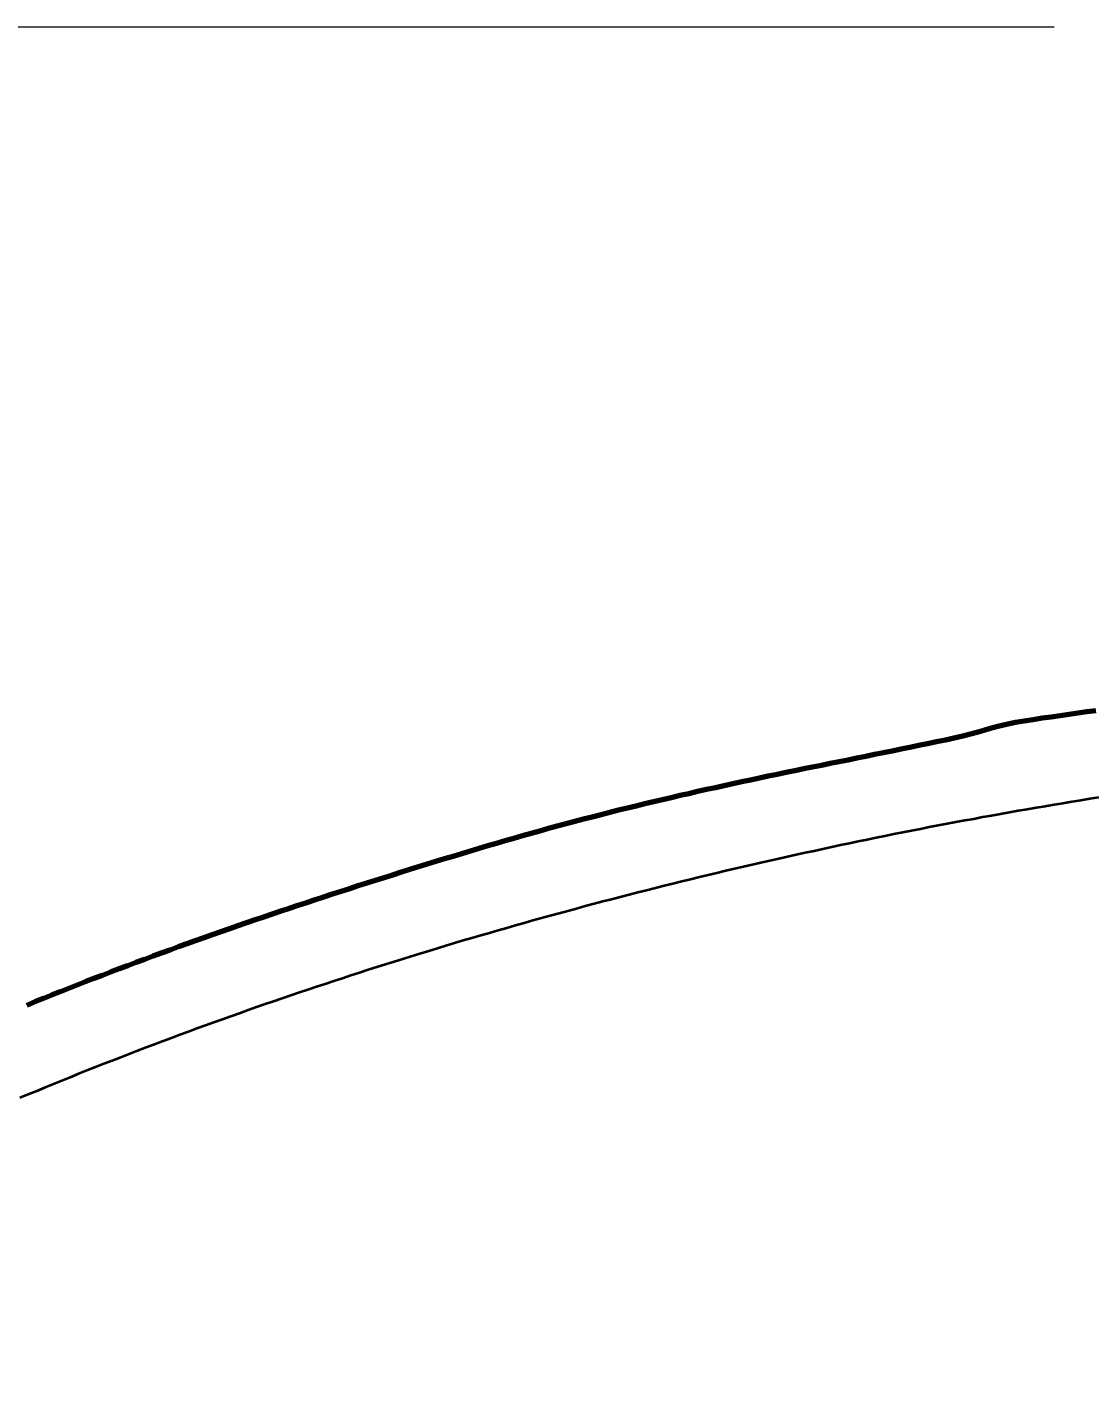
# Model space of a CAD drawing. Header units: millimetres. Extents: x 0 to 1554, y 0 to 420.
# Drawn here: x 94.97 to 106.86, y 348.84 to 364.03 of the extents above; entities that cross this region are included whole.
import ezdxf

# ---------------------------------------------------------------- set-up
doc = ezdxf.new("R2010")
doc.units = ezdxf.units.MM
doc.linetypes.add('IRAM-E-TRAZOS', pattern=[5, 4, -1])
for name, color, linetype, lineweight in [('01-VISIBLE', 7, 'CONTINUOUS', 70), ('02-OCULTA', 4, 'IRAM-E-TRAZOS', 35), ('04-COTA', 3, 'CONTINUOUS', 18)]:
    doc.layers.add(name, color=color, linetype=linetype, lineweight=lineweight)
doc.styles.add('ISO3098', font='isocpeur.ttf')
doc.dimstyles.new('FLAMA-IRAM', dxfattribs={"dimtxt": 3.5, "dimasz": 3.5, "dimexe": 2, "dimexo": 1.5, "dimgap": 1, "dimtad": 1, "dimdec": 1, "dimtxsty": 'ISO3098', "dimblk": 'IRAM_FLECHA', "dimblk1": 'IRAM_FLECHA', "dimblk2": 'IRAM_FLECHA', "dimcen": 2.5, "dimclrd": 256, "dimclre": 256, "dimclrt": 256, "dimazin": 3, "dimtfac": 1, "dimtmove": 0, "dimatfit": 3, "dimlwd": 18, "dimlwe": 18})

# ---------------------------------------------------------------- blocks, each defined once
blk = doc.blocks.new('IRAM_FLECHA')
blk.add_solid([(0, 0), (-1, 0.125), (-1, -0.125)])

msp = doc.modelspace()

# ---------------------------------------------------------------- linework, layer by layer
at = {"layer": '01-VISIBLE'}
msp.add_lwpolyline([(94.966, 353.095), (95.059, 353.133), (95.153, 353.171), (95.246, 353.209), (95.34, 353.246), (95.434, 353.283), (95.528, 353.32), (95.622, 353.357), (95.716, 353.394), (95.81, 353.43), (95.905, 353.466), (95.999, 353.502), (96.094, 353.538), (96.188, 353.574), (96.283, 353.609), (96.377, 353.644), (96.472, 353.679), (96.567, 353.714), (96.662, 353.748), (96.757, 353.783), (96.852, 353.817), (96.947, 353.851), (97.042, 353.884), (97.138, 353.918), (97.233, 353.951), (97.329, 353.984), (97.424, 354.017), (97.52, 354.05), (97.615, 354.082), (97.711, 354.115), (97.807, 354.147), (97.902, 354.179), (97.998, 354.211), (98.094, 354.243), (98.19, 354.274), (98.286, 354.306), (98.382, 354.337), (98.478, 354.368), (98.574, 354.399), (98.67, 354.43), (98.767, 354.461), (98.863, 354.491), (98.959, 354.522), (99.056, 354.552), (99.152, 354.583), (99.248, 354.613), (99.345, 354.643), (99.441, 354.672), (99.538, 354.702), (99.634, 354.732), (99.731, 354.761), (99.828, 354.79), (99.924, 354.819), (100.021, 354.848), (100.118, 354.877), (100.215, 354.905), (100.312, 354.934), (100.409, 354.962), (100.506, 354.989), (100.603, 355.017), (100.701, 355.044), (100.798, 355.071), (100.895, 355.098), (100.993, 355.124), (101.091, 355.15), (101.188, 355.176), (101.286, 355.201), (101.384, 355.226), (101.482, 355.251), (101.58, 355.276), (101.678, 355.3), (101.776, 355.324), (101.874, 355.348), (101.972, 355.371), (102.071, 355.394), (102.169, 355.417), (102.267, 355.44), (102.366, 355.462), (102.464, 355.485), (102.563, 355.507), (102.662, 355.528), (102.76, 355.55), (102.859, 355.572), (102.958, 355.593), (103.056, 355.614), (103.155, 355.635), (103.254, 355.656), (103.353, 355.676), (103.452, 355.697), (103.551, 355.717), (103.65, 355.738), (103.749, 355.758), (103.848, 355.778), (103.947, 355.798), (104.046, 355.818), (104.145, 355.838), (104.244, 355.858), (104.343, 355.878), (104.442, 355.899), (104.541, 355.919), (104.639, 355.939), (104.738, 355.96), (104.837, 355.98), (104.936, 356), (105.035, 356.021), (105.134, 356.041), (105.233, 356.062), (105.332, 356.084), (105.43, 356.106), (105.528, 356.131), (105.625, 356.157), (105.722, 356.186), (105.819, 356.213), (105.918, 356.236), (106.017, 356.256), (106.116, 356.273), (106.216, 356.289), (106.316, 356.305), (106.416, 356.319), (106.516, 356.334), (106.616, 356.348), (106.716, 356.362), (106.816, 356.376), (106.916, 356.389)], dxfattribs=at)
at = {"layer": '02-OCULTA'}
msp.add_lwpolyline([(106.947, 355.415), (106.847, 355.399), (106.747, 355.383), (106.647, 355.366), (106.548, 355.35), (106.448, 355.333), (106.348, 355.316), (106.248, 355.299), (106.148, 355.282), (106.049, 355.265), (105.949, 355.247), (105.849, 355.23), (105.75, 355.212), (105.65, 355.194), (105.551, 355.175), (105.451, 355.157), (105.352, 355.138), (105.252, 355.12), (105.153, 355.101), (105.054, 355.082), (104.954, 355.062), (104.855, 355.043), (104.756, 355.023), (104.656, 355.004), (104.557, 354.984), (104.458, 354.963), (104.359, 354.943), (104.26, 354.923), (104.161, 354.902), (104.062, 354.881), (103.963, 354.86), (103.864, 354.839), (103.765, 354.817), (103.666, 354.796), (103.567, 354.774), (103.468, 354.752), (103.37, 354.73), (103.271, 354.708), (103.172, 354.685), (103.074, 354.663), (102.975, 354.64), (102.877, 354.617), (102.778, 354.594), (102.68, 354.57), (102.581, 354.547), (102.483, 354.523), (102.384, 354.499), (102.286, 354.475), (102.188, 354.451), (102.09, 354.427), (101.992, 354.402), (101.893, 354.377), (101.795, 354.352), (101.697, 354.327), (101.599, 354.302), (101.501, 354.276), (101.404, 354.251), (101.306, 354.225), (101.208, 354.199), (101.11, 354.172), (101.013, 354.146), (100.915, 354.119), (100.817, 354.093), (100.72, 354.066), (100.622, 354.039), (100.525, 354.011), (100.427, 353.984), (100.33, 353.956), (100.233, 353.928), (100.136, 353.9), (100.039, 353.872), (99.941, 353.843), (99.844, 353.815), (99.747, 353.786), (99.65, 353.757), (99.554, 353.727), (99.457, 353.698), (99.36, 353.668), (99.263, 353.639), (99.167, 353.609), (99.07, 353.578), (98.973, 353.548), (98.877, 353.518), (98.781, 353.487), (98.684, 353.456), (98.588, 353.425), (98.492, 353.393), (98.396, 353.362), (98.299, 353.33), (98.203, 353.298), (98.107, 353.266), (98.012, 353.234), (97.916, 353.201), (97.82, 353.169), (97.724, 353.136), (97.629, 353.103), (97.533, 353.07), (97.438, 353.036), (97.342, 353.002), (97.247, 352.968), (97.152, 352.934), (97.056, 352.9), (96.961, 352.866), (96.866, 352.831), (96.771, 352.796), (96.676, 352.761), (96.581, 352.726), (96.487, 352.69), (96.392, 352.655), (96.297, 352.619), (96.203, 352.583), (96.108, 352.546), (96.014, 352.51), (95.92, 352.473), (95.825, 352.436), (95.731, 352.399), (95.637, 352.362), (95.543, 352.324), (95.449, 352.286), (95.355, 352.249), (95.262, 352.21), (95.168, 352.172), (95.075, 352.133), (94.981, 352.095), (94.888, 352.056)], dxfattribs=at)

# ---------------------------------------------------------------- dimensions: what is measured, and where the dimension line sits
at = {"layer": '04-COTA'}
for base, p1, text in [((59.75, 125.972), (77.75, 125.972), '<>±2'), ((68.75, 331.552), (77.75, 331.552), '<>±0,5')]:
    msp.add_linear_dim(base=base, p1=p1, p2=(107.95, 364.028), angle=90, text=text, dimstyle='FLAMA-IRAM', override={"dimlfac": 5}, dxfattribs=at).render()

doc.saveas('drawing.dxf')
